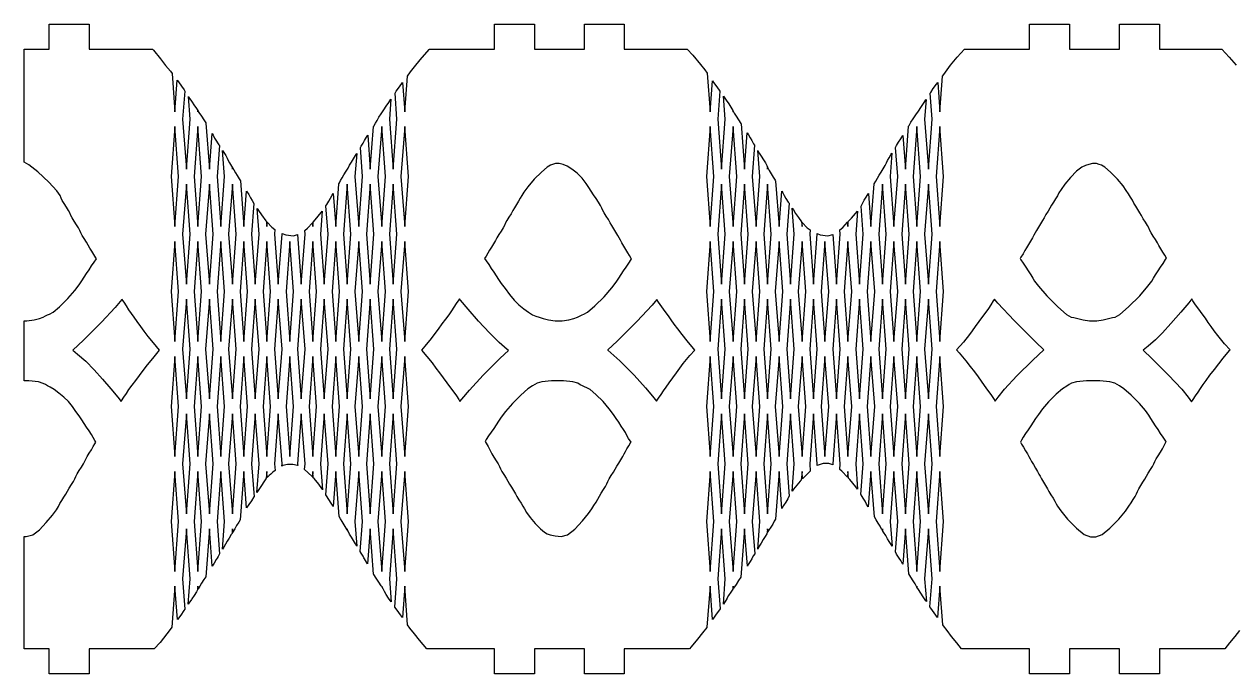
# Model space of a CAD drawing. Header units: millimetres. Extents: x 0 to 428, y -5 to 125.
# Drawn here: x 0 to 242.5, y -5 to 125 of the extents above; entities that cross this region are included whole.
import ezdxf

# ---------------------------------------------------------------- set-up
doc = ezdxf.new("R2010")
doc.units = ezdxf.units.MM

msp = doc.modelspace()

# ---------------------------------------------------------------- linework, layer by layer
at = {"color": 0}
for points in [[(243.25, 3.65), (242.3, 2.45), (241.27, 1.16), (240.31, 0), (227.25, 0), (227.25, -5), (219.25, -5), (219.25, 0), (209.25, 0), (209.25, -5), (201.25, -5), (201.25, 0), (187.64, 0), (186.67, 1.17), (185.62, 2.48), (184.72, 3.64), (184, 4.6), (183.86, 4.79), (183.29, 12.5), (182.82, 6.28), (182.81, 6.29), (182.13, 7.22), (181.48, 8.12), (181.31, 8.37), (181.74, 14), (180.99, 24), (180.24, 14), (180.58, 9.47), (180.47, 9.63), (179.97, 10.38), (179.45, 11.15), (178.98, 11.87), (178.7, 12.35), (178.69, 12.5), (178.68, 12.39), (178.62, 12.48), (178.33, 13.02), (177.97, 13.63), (177.49, 14.36), (177.06, 14.99), (176.39, 24), (175.86, 16.96), (175.82, 17.03), (175.44, 17.66), (175.15, 18.11), (175.15, 18.11), (175.01, 18.34), (174.63, 18.97), (174.38, 19.42), (174.84, 25.5), (174.09, 35.5), (173.34, 25.5), (173.71, 20.53), (173.51, 20.84), (173.13, 21.47), (172.82, 22.03), (172.44, 22.66), (172.01, 23.34), (171.81, 23.67), (171.79, 24), (171.77, 23.75), (171.63, 23.97), (171.32, 24.53), (170.94, 25.16), (170.51, 25.84), (170.17, 26.41), (169.49, 35.5), (168.96, 28.43), (168.63, 28.97), (168.32, 29.53), (167.96, 30.14), (167.54, 30.8), (167.48, 30.91), (167.94, 37), (167.19, 47), (166.44, 37), (166.82, 31.92), (166.45, 32.44), (165.25, 33.89), (164.99, 34.16), (164.89, 35.5), (164.8, 34.36), (163.69, 35.52), (163.25, 35.87), (163.34, 37), (162.59, 47), (161.84, 37), (161.85, 36.8), (161.05, 37.1), (159.94, 37.11), (158.71, 36.66), (158.74, 37), (157.99, 47), (157.24, 37), (157.34, 35.56), (157.12, 35.38), (155.8, 34), (155.69, 35.5), (155.55, 33.75), (155.34, 33.53), (153.97, 31.92), (153.73, 31.56), (154.14, 37), (153.39, 47), (152.64, 37), (153.12, 30.56), (153.07, 30.47), (152.83, 29.98), (152.45, 29.35), (152.01, 28.66), (151.64, 28.05), (151.09, 35.5), (150.37, 25.92), (150.13, 25.53), (149.82, 24.97), (149.44, 24.34), (149.01, 23.66), (148.83, 23.37), (148.79, 24), (148.72, 23.18), (148.63, 23.03), (148.32, 22.47), (147.94, 21.84), (147.51, 21.16), (147.13, 20.53), (146.82, 19.97), (147.24, 25.5), (146.49, 35.5), (145.74, 25.5), (146.22, 19), (146.01, 18.66), (145.74, 18.21), (145.74, 18.21), (145.63, 18.03), (145.32, 17.47), (144.94, 16.84), (144.75, 16.53), (144.19, 24), (143.46, 14.36), (143, 13.65), (142.49, 12.89), (141.96, 12.11), (141.92, 12.05), (141.89, 12.5), (141.84, 11.93), (141.45, 11.35), (140.99, 10.64), (140.65, 10.05), (140.62, 10), (140.62, 10), (140.32, 9.47), (139.95, 8.92), (140.34, 14), (139.59, 24), (138.84, 14), (139.29, 7.99), (139.16, 7.81), (138.51, 6.91), (137.96, 6.11), (137.78, 5.86), (137.29, 12.5), (136.67, 4.33), (136.64, 4.29), (135.78, 3.18), (134.76, 1.91), (133.52, 0.4), (133.18, 0), (120.12, 0), (120.12, -5), (112.12, -5), (112.12, 0), (102.12, 0), (102.12, -5), (94.12, -5), (94.12, 0), (80.56, 0), (79.12, 1.72), (78.11, 3), (77.22, 4.13), (76.74, 4.78), (76.16, 12.5), (75.69, 6.25), (75.31, 6.79), (74.63, 7.72), (74.19, 8.33), (74.61, 14), (73.86, 24), (73.11, 14), (73.46, 9.38), (73.44, 9.41), (72.94, 10.16), (72.48, 10.87), (72.12, 11.48), (71.83, 12.02), (71.56, 12.47), (71.56, 12.5), (71.56, 12.48), (71.47, 12.63), (70.99, 13.36), (70.46, 14.14), (69.98, 14.87), (69.94, 14.94), (69.26, 24), (68.74, 16.98), (68.51, 17.34), (68.13, 17.97), (68.01, 18.18), (67.82, 18.53), (67.44, 19.16), (67.26, 19.45), (67.71, 25.5), (66.96, 35.5), (66.21, 25.5), (66.58, 20.56), (66.32, 21.03), (65.94, 21.66), (65.51, 22.34), (65.13, 22.97), (64.82, 23.53), (64.68, 23.76), (64.66, 24), (64.65, 23.82), (64.44, 24.16), (64.01, 24.84), (63.63, 25.47), (63.32, 26.03), (63.04, 26.5), (62.36, 35.5), (61.84, 28.5), (61.83, 28.52), (61.47, 29.13), (61, 29.85), (60.48, 30.62), (60.35, 30.82), (60.81, 37), (60.06, 47), (59.31, 37), (59.7, 31.83), (59.56, 32.05), (58.97, 32.92), (58.01, 34.09), (57.86, 34.24), (57.76, 35.5), (57.68, 34.42), (56.79, 35.31), (56.13, 35.85), (56.21, 37), (55.46, 47), (54.71, 37), (54.74, 36.68), (54.67, 36.7), (53.8, 36.88), (52.7, 36.9), (51.74, 36.67), (51.58, 36.58), (51.61, 37), (50.86, 47), (50.11, 37), (50.21, 35.7), (49.74, 35.35), (49.34, 34.98), (49.05, 34.67), (48.74, 34.39), (48.65, 34.29), (48.56, 35.5), (48.46, 34.08), (48.38, 34), (47.96, 33.4), (47.49, 32.66), (46.98, 31.88), (46.58, 31.28), (47.01, 37), (46.26, 47), (45.51, 37), (46.01, 30.42), (45.98, 30.38), (45.47, 29.62), (44.95, 28.85), (44.51, 28.18), (43.96, 35.5), (43.24, 25.82), (42.95, 25.35), (42.51, 24.66), (42.13, 24.03), (41.82, 23.47), (41.71, 23.3), (41.66, 24), (41.59, 23.09), (41.44, 22.84), (41.01, 22.16), (40.63, 21.53), (40.32, 20.97), (39.94, 20.34), (39.7, 19.95), (40.11, 25.5), (39.36, 35.5), (38.61, 25.5), (39.1, 18.98), (38.82, 18.47), (38.62, 18.14), (38.44, 17.84), (38.01, 17.16), (37.63, 16.53), (37.62, 16.52), (37.06, 24), (36.34, 14.42), (35.96, 13.86), (35.48, 13.13), (35.12, 12.52), (34.83, 11.98), (34.8, 11.94), (34.76, 12.5), (34.71, 11.77), (34.47, 11.37), (34, 10.65), (33.56, 10), (33.48, 9.88), (32.98, 9.13), (32.83, 8.9), (33.21, 14), (32.46, 24), (31.71, 14), (32.17, 7.91), (31.98, 7.63), (31.35, 6.75), (30.66, 5.83), (30.16, 12.5), (29.55, 4.33), (29.21, 3.86), (28.57, 2.96), (27.19, 1.29), (25.98, 0), (13, 0), (13, -5), (5, -5), (5, 0), (0, 0), (0, 22.5), (0.4, 22.46), (1.75, 22.8), (3.05, 23.79), (4.42, 25.28), (5.63, 26.75), (6.43, 27.82), (6.85, 28.51), (7.15, 29.05), (7.51, 29.66), (7.94, 30.34), (8.32, 30.97), (8.63, 31.53), (9.01, 32.16), (9.45, 32.85), (9.85, 33.49), (10.12, 34.02), (10.33, 34.48), (10.6, 35), (11, 35.65), (11.45, 36.35), (11.85, 37), (12.12, 37.52), (12.33, 37.98), (12.61, 38.51), (13, 39.15), (13.44, 39.84), (13.82, 40.47), (14.13, 41.03), (14.33, 41.36), (14.12, 41.71), (13.83, 42.26), (13.47, 42.87), (13, 43.59), (12.48, 44.35), (11.98, 45.1), (11.5, 45.84), (10.98, 46.61), (10.36, 47.49), (9.65, 48.48), (8.86, 49.48), (7.96, 50.38), (6.95, 51.18), (5.98, 51.87), (5.22, 52.36), (4.69, 52.66), (4.28, 52.87), (3.81, 53.12), (2.83, 53.41), (0.93, 53.61), (0, 53.61), (0, 65.62), (0.55, 65.62), (2.01, 65.83), (3.06, 66.11), (3.76, 66.38), (4.28, 66.64), (4.69, 66.83), (5.08, 66.97), (5.77, 67.37), (7.06, 68.46), (8.72, 70.12), (10.11, 71.71), (10.97, 72.85), (11.51, 73.66), (11.99, 74.39), (12.48, 75.13), (12.97, 75.87), (13.47, 76.62), (13.98, 77.38), (14.44, 78.06), (14.32, 78.27), (13.94, 78.89), (13.51, 79.58), (13.13, 80.2), (12.82, 80.77), (12.44, 81.39), (12, 82.09), (11.61, 82.73), (11.33, 83.25), (11.12, 83.72), (10.85, 84.24), (10.45, 84.88), (10, 85.59), (9.6, 86.23), (9.33, 86.75), (9.12, 87.22), (8.85, 87.74), (8.45, 88.38), (8, 89.09), (7.62, 89.72), (7.38, 90.2), (7.17, 90.69), (6.5, 91.66), (4.93, 93.41), (2.75, 95.47), (0.93, 96.88), (0, 97.37), (0, 120), (5, 120), (5, 125), (13, 125), (13, 120), (25.65, 120), (25.85, 119.78), (27.3, 118.05), (28.31, 116.77), (29.25, 115.59), (29.59, 115.15), (30.16, 107.5), (30.63, 113.78), (30.88, 113.46), (31.48, 112.6), (32, 111.84), (32.13, 111.63), (31.71, 106), (32.46, 96), (33.21, 106), (32.87, 110.51), (32.97, 110.36), (33.47, 109.61), (33.6, 109.43), (33.97, 108.86), (34.47, 108.11), (34.75, 107.71), (34.76, 107.5), (34.77, 107.66), (34.98, 107.35), (35.5, 106.58), (35.97, 105.87), (36.33, 105.26), (36.37, 105.17), (37.06, 96), (37.6, 103.14), (37.82, 102.77), (38.12, 102.21), (38.48, 101.6), (38.7, 101.27), (38.96, 100.88), (39.08, 100.7), (38.61, 94.5), (39.36, 84.5), (40.11, 94.5), (39.72, 99.75), (39.98, 99.36), (40.35, 98.73), (40.62, 98.22), (40.83, 97.75), (41.11, 97.23), (41.5, 96.59), (41.63, 96.38), (41.66, 96), (41.68, 96.3), (41.94, 95.89), (42.32, 95.27), (42.63, 94.7), (43.01, 94.08), (43.28, 93.66), (43.96, 84.5), (44.49, 91.6), (44.51, 91.58), (44.94, 90.89), (45.32, 90.27), (45.63, 89.71), (45.97, 89.13), (45.51, 83), (46.26, 73), (47.01, 83), (46.63, 88.09), (46.89, 87.69), (47.48, 86.82), (48.37, 85.67), (48.48, 85.55), (48.56, 84.5), (48.63, 85.39), (49.54, 84.41), (50.18, 83.93), (50.11, 83), (50.86, 73), (51.61, 83), (51.6, 83.14), (52.36, 82.85), (53.87, 82.67), (54.72, 82.9), (55.46, 73), (56.21, 83), (56.16, 83.75), (56.72, 84.2), (57.71, 85.26), (57.76, 84.5), (57.83, 85.39), (58.25, 85.85), (59.45, 87.3), (59.66, 87.59), (59.31, 83), (60.06, 73), (60.81, 83), (60.39, 88.68), (60.54, 88.93), (60.96, 89.6), (61.32, 90.21), (61.63, 90.77), (61.86, 91.15), (62.36, 84.5), (63, 93.03), (63.12, 93.25), (63.33, 93.72), (63.61, 94.24), (64, 94.88), (64.44, 95.58), (64.82, 96.2), (65.13, 96.77), (65.51, 97.39), (65.94, 98.08), (66.32, 98.7), (66.56, 99.14), (66.21, 94.5), (66.96, 84.5), (67.71, 94.5), (67.28, 100.31), (67.44, 100.58), (67.82, 101.2), (68.12, 101.76), (68.48, 102.37), (68.75, 102.78), (69.26, 96), (69.9, 104.5), (69.97, 104.61), (70.33, 105.21), (70.62, 105.76), (70.98, 106.37), (71.45, 107.08), (71.97, 107.85), (72.48, 108.61), (72.98, 109.36), (73.41, 110.02), (73.11, 106), (73.86, 96), (74.61, 106), (74.22, 111.23), (74.47, 111.61), (75.1, 112.48), (75.73, 113.33), (76.16, 107.5), (76.7, 114.62), (77.31, 115.44), (78.09, 116.47), (79.26, 117.89), (81.03, 119.93), (81.09, 120), (94.12, 120), (94.12, 125), (102.12, 125), (102.12, 120), (112.12, 120), (112.12, 125), (120.12, 125), (120.12, 120), (132.72, 120), (133.85, 118.79), (135.38, 116.97), (136.21, 115.87), (136.71, 115.19), (137.29, 107.5), (137.75, 113.7), (138, 113.33), (138.63, 112.46), (139.26, 111.6), (138.84, 106), (139.59, 96), (140.34, 106), (139.99, 110.58), (140.51, 109.83), (141.01, 109.08), (141.47, 108.37), (141.83, 107.76), (141.87, 107.67), (141.89, 107.5), (141.9, 107.63), (142.12, 107.21), (142.48, 106.6), (142.95, 105.89), (143.47, 105.12), (143.51, 105.06), (144.19, 96), (144.73, 103.24), (144.97, 102.87), (145.33, 102.26), (145.63, 101.7), (146.01, 101.08), (146.21, 100.77), (145.74, 94.5), (146.49, 84.5), (147.24, 94.5), (146.84, 99.72), (147.13, 99.2), (147.51, 98.58), (147.95, 97.88), (148.35, 97.24), (148.62, 96.72), (148.75, 96.42), (148.79, 96), (148.81, 96.31), (148.83, 96.25), (149.11, 95.73), (149.5, 95.09), (149.94, 94.39), (150.32, 93.77), (150.4, 93.62), (151.09, 84.5), (151.62, 91.6), (151.82, 91.27), (152.12, 90.71), (152.48, 90.1), (152.95, 89.38), (153.1, 89.17), (152.64, 83), (153.39, 73), (154.14, 83), (153.75, 88.2), (153.96, 87.88), (154.42, 87.15), (154.97, 86.33), (155.61, 85.47), (155.69, 84.5), (155.75, 85.29), (156.69, 84.26), (157.3, 83.83), (157.24, 83), (157.99, 73), (158.74, 83), (158.73, 83.09), (159.32, 82.86), (160.84, 82.65), (161.84, 82.93), (162.59, 73), (163.34, 83), (163.27, 83.86), (163.87, 84.35), (164.82, 85.36), (164.89, 84.5), (164.96, 85.51), (165.62, 86.21), (166.78, 87.59), (166.44, 83), (167.19, 73), (167.94, 83), (167.52, 88.59), (167.63, 88.75), (167.88, 89.26), (168.12, 89.76), (168.5, 90.39), (168.94, 91.08), (168.99, 91.15), (169.49, 84.5), (170.13, 93.08), (170.44, 93.58), (170.82, 94.2), (171.13, 94.77), (171.51, 95.39), (171.95, 96.09), (172.35, 96.73), (172.62, 97.25), (172.83, 97.72), (173.11, 98.24), (173.5, 98.88), (173.69, 99.18), (173.34, 94.5), (174.09, 84.5), (174.84, 94.5), (174.4, 100.35), (174.62, 100.76), (174.98, 101.37), (175.46, 102.09), (175.88, 102.72), (176.39, 96), (177.03, 104.58), (177.12, 104.76), (177.48, 105.37), (177.95, 106.08), (178.47, 106.85), (178.98, 107.61), (179.48, 108.36), (179.98, 109.11), (180.48, 109.86), (180.53, 109.94), (180.24, 106), (180.99, 96), (181.74, 106), (181.35, 111.18), (181.45, 111.34), (181.97, 112.11), (182.6, 112.98), (182.85, 113.32), (183.29, 107.5), (183.82, 114.61), (184.09, 114.97), (184.75, 115.88), (185.41, 116.81), (186.76, 118.44), (188.21, 120), (201.25, 120), (201.25, 125), (209.25, 125), (209.25, 120), (219.25, 120), (219.25, 125), (227.25, 125), (227.25, 120), (239.74, 120), (241.19, 118.44), (242.57, 116.78)], [(30.16, 84.5), (30.91, 94.5), (30.16, 104.5), (29.41, 94.5), (30.16, 84.5)], [(34.76, 84.5), (35.51, 94.5), (34.76, 104.5), (34.01, 94.5), (34.76, 84.5)], [(71.56, 84.5), (72.31, 94.5), (71.56, 104.5), (70.81, 94.5), (71.56, 84.5)], [(76.91, 94.5), (76.16, 104.5), (75.41, 94.5), (76.16, 84.5), (76.91, 94.5)], [(136.54, 94.5), (137.29, 84.5), (138.04, 94.5), (137.29, 104.5), (136.54, 94.5)], [(141.14, 94.5), (141.89, 84.5), (142.64, 94.5), (141.89, 104.5), (141.14, 94.5)], [(177.94, 94.5), (178.69, 84.5), (179.44, 94.5), (178.69, 104.5), (177.94, 94.5)], [(183.29, 84.5), (184.04, 94.5), (183.29, 104.5), (182.54, 94.5), (183.29, 84.5)], [(112.77, 67.38), (114.21, 68.61), (116.07, 70.47), (117.6, 72.21), (118.49, 73.38), (119.02, 74.17), (119.49, 74.89), (119.98, 75.63), (120.48, 76.38), (121, 77.15), (121.48, 77.88), (121.55, 78), (121.51, 78.08), (121.13, 78.7), (120.82, 79.27), (120.44, 79.89), (120, 80.59), (119.61, 81.23), (119.33, 81.75), (119.12, 82.22), (118.85, 82.74), (118.45, 83.38), (118.01, 84.08), (117.63, 84.7), (117.32, 85.27), (116.94, 85.89), (116.5, 86.59), (116.11, 87.23), (115.83, 87.75), (115.62, 88.22), (115.35, 88.73), (114.98, 89.36), (114.5, 90.09), (113.98, 90.86), (113.49, 91.59), (113.03, 92.32), (112.49, 93.15), (111.69, 94.16), (110.66, 95.2), (109.62, 96.02), (108.68, 96.56), (107.85, 96.93), (107.06, 97.13), (106.33, 97.11), (105.77, 96.95), (105.32, 96.76), (104.68, 96.37), (103.54, 95.42), (102.08, 93.96), (100.81, 92.49), (100.02, 91.42), (99.6, 90.73), (99.3, 90.18), (98.94, 89.57), (98.51, 88.89), (98.13, 88.27), (97.82, 87.7), (97.44, 87.08), (97, 86.38), (96.61, 85.74), (96.33, 85.22), (96.12, 84.75), (95.85, 84.23), (95.45, 83.59), (95.01, 82.89), (94.63, 82.27), (94.32, 81.7), (93.94, 81.08), (93.51, 80.39), (93.13, 79.77), (92.82, 79.2), (92.44, 78.58), (92.15, 78.11), (92.45, 77.65), (92.97, 76.88), (93.48, 76.12), (93.98, 75.37), (94.46, 74.64), (94.93, 73.93), (95.48, 73.12), (96.24, 72.1), (97.15, 70.9), (98.08, 69.76), (99.02, 68.83), (100, 68.04), (100.95, 67.37), (101.72, 66.87), (102.38, 66.58), (103.07, 66.36), (103.91, 66.11), (104.96, 65.83), (106.26, 65.62), (107.7, 65.62), (109.01, 65.83), (110.03, 66.11), (110.75, 66.38), (111.28, 66.64), (111.68, 66.82), (112.05, 66.94), (112.77, 67.38)], [(225.69, 73.58), (226.04, 74.2), (226.46, 74.86), (226.97, 75.62), (227.48, 76.37), (227.97, 77.12), (228.48, 77.88), (228.66, 78.15), (228.63, 78.2), (228.32, 78.77), (227.94, 79.39), (227.51, 80.08), (227.13, 80.7), (226.82, 81.27), (226.44, 81.89), (226, 82.59), (225.61, 83.23), (225.33, 83.75), (225.12, 84.22), (224.85, 84.74), (224.45, 85.38), (224.01, 86.08), (223.63, 86.7), (223.32, 87.27), (222.94, 87.89), (222.51, 88.58), (222.13, 89.2), (221.82, 89.76), (221.46, 90.37), (221.03, 91.05), (220.6, 91.75), (219.97, 92.67), (218.86, 93.98), (217.44, 95.4), (216.28, 96.36), (215.63, 96.76), (215.19, 96.95), (214.61, 97.1), (213.87, 97.1), (213.12, 96.94), (212.44, 96.73), (211.69, 96.37), (210.66, 95.57), (209.42, 94.32), (208.3, 92.99), (207.54, 91.94), (207.11, 91.24), (206.8, 90.68), (206.44, 90.07), (206.01, 89.39), (205.63, 88.77), (205.32, 88.2), (204.94, 87.58), (204.51, 86.89), (204.13, 86.27), (203.82, 85.7), (203.44, 85.08), (203, 84.38), (202.61, 83.74), (202.33, 83.22), (202.12, 82.75), (201.85, 82.23), (201.45, 81.59), (201.01, 80.89), (200.63, 80.27), (200.32, 79.7), (199.94, 79.08), (199.51, 78.39), (199.34, 78.11), (199.48, 77.87), (199.95, 77.15), (200.47, 76.38), (200.98, 75.62), (201.49, 74.86), (201.91, 74.2), (202.26, 73.58), (203.01, 72.55), (204.67, 70.67), (206.9, 68.43), (208.65, 66.9), (209.55, 66.39), (210.13, 66.3), (210.9, 66.13), (211.96, 65.83), (213.26, 65.62), (214.69, 65.62), (216, 65.83), (217.05, 66.13), (217.82, 66.3), (218.4, 66.39), (219.3, 66.9), (221.06, 68.43), (223.28, 70.67), (224.94, 72.55), (225.69, 73.58)], [(32.46, 73), (33.21, 83), (32.46, 93), (31.71, 83), (32.46, 73)], [(37.81, 83), (37.06, 93), (36.31, 83), (37.06, 73), (37.81, 83)], [(42.41, 83), (41.66, 93), (40.91, 83), (41.66, 73), (42.41, 83)], [(64.66, 73), (65.41, 83), (64.66, 93), (63.91, 83), (64.66, 73)], [(69.26, 73), (70.01, 83), (69.26, 93), (68.51, 83), (69.26, 73)], [(73.86, 73), (74.61, 83), (73.86, 93), (73.11, 83), (73.86, 73)], [(138.84, 83), (139.59, 73), (140.34, 83), (139.59, 93), (138.84, 83)], [(144.19, 73), (144.94, 83), (144.19, 93), (143.44, 83), (144.19, 73)], [(148.79, 73), (149.54, 83), (148.79, 93), (148.04, 83), (148.79, 73)], [(171.04, 83), (171.79, 73), (172.54, 83), (171.79, 93), (171.04, 83)], [(175.64, 83), (176.39, 73), (177.14, 83), (176.39, 93), (175.64, 83)], [(180.24, 83), (180.99, 73), (181.74, 83), (180.99, 93), (180.24, 83)], [(30.91, 71.5), (30.16, 81.5), (29.41, 71.5), (30.16, 61.5), (30.91, 71.5)], [(34.76, 61.5), (35.51, 71.5), (34.76, 81.5), (34.01, 71.5), (34.76, 61.5)], [(40.11, 71.5), (39.36, 81.5), (38.61, 71.5), (39.36, 61.5), (40.11, 71.5)], [(43.96, 61.5), (44.71, 71.5), (43.96, 81.5), (43.21, 71.5), (43.96, 61.5)], [(49.31, 71.5), (48.56, 81.5), (47.81, 71.5), (48.56, 61.5), (49.31, 71.5)], [(53.91, 71.5), (53.16, 81.5), (52.41, 71.5), (53.16, 61.5), (53.91, 71.5)], [(58.51, 71.5), (57.76, 81.5), (57.01, 71.5), (57.76, 61.5), (58.51, 71.5)], [(62.36, 61.5), (63.11, 71.5), (62.36, 81.5), (61.61, 71.5), (62.36, 61.5)], [(67.71, 71.5), (66.96, 81.5), (66.21, 71.5), (66.96, 61.5), (67.71, 71.5)], [(72.31, 71.5), (71.56, 81.5), (70.81, 71.5), (71.56, 61.5), (72.31, 71.5)], [(76.16, 61.5), (76.91, 71.5), (76.16, 81.5), (75.41, 71.5), (76.16, 61.5)], [(137.29, 61.5), (138.04, 71.5), (137.29, 81.5), (136.54, 71.5), (137.29, 61.5)], [(141.14, 71.5), (141.89, 61.5), (142.64, 71.5), (141.89, 81.5), (141.14, 71.5)], [(146.49, 61.5), (147.24, 71.5), (146.49, 81.5), (145.74, 71.5), (146.49, 61.5)], [(150.34, 71.5), (151.09, 61.5), (151.84, 71.5), (151.09, 81.5), (150.34, 71.5)], [(155.69, 61.5), (156.44, 71.5), (155.69, 81.5), (154.94, 71.5), (155.69, 61.5)], [(160.29, 61.5), (161.04, 71.5), (160.29, 81.5), (159.54, 71.5), (160.29, 61.5)], [(164.89, 61.5), (165.64, 71.5), (164.89, 81.5), (164.14, 71.5), (164.89, 61.5)], [(168.74, 71.5), (169.49, 61.5), (170.24, 71.5), (169.49, 81.5), (168.74, 71.5)], [(174.09, 61.5), (174.84, 71.5), (174.09, 81.5), (173.34, 71.5), (174.09, 61.5)], [(178.69, 61.5), (179.44, 71.5), (178.69, 81.5), (177.94, 71.5), (178.69, 61.5)], [(182.54, 71.5), (183.29, 61.5), (184.04, 71.5), (183.29, 81.5), (182.54, 71.5)], [(22.6, 65.48), (21.98, 66.36), (21.45, 67.13), (20.97, 67.87), (20.48, 68.61), (19.98, 69.36), (19.57, 69.97), (19.55, 69.93), (18.22, 68.32), (15.45, 65.34), (11.85, 61.75), (9.7, 59.75), (10.67, 58.97), (12.3, 57.54), (13.98, 55.86), (15.69, 53.94), (17.35, 52), (18.74, 50.34), (19.41, 49.52), (19.48, 49.63), (19.97, 50.37), (20.45, 51.1), (20.97, 51.87), (21.6, 52.75), (22.32, 53.72), (23.07, 54.72), (23.82, 55.72), (24.65, 56.8), (25.72, 58.12), (27.1, 59.75), (25.86, 61.21), (24.81, 62.53), (24.03, 63.56), (23.31, 64.53), (22.6, 65.48)], [(32.46, 50), (33.21, 60), (32.46, 70), (31.71, 60), (32.46, 50)], [(37.06, 50), (37.81, 60), (37.06, 70), (36.31, 60), (37.06, 50)], [(41.66, 50), (42.41, 60), (41.66, 70), (40.91, 60), (41.66, 50)], [(46.26, 50), (47.01, 60), (46.26, 70), (45.51, 60), (46.26, 50)], [(50.86, 50), (51.61, 60), (50.86, 70), (50.11, 60), (50.86, 50)], [(55.46, 50), (56.21, 60), (55.46, 70), (54.71, 60), (55.46, 50)], [(60.06, 50), (60.81, 60), (60.06, 70), (59.31, 60), (60.06, 50)], [(64.66, 50), (65.41, 60), (64.66, 70), (63.91, 60), (64.66, 50)], [(69.26, 50), (70.01, 60), (69.26, 70), (68.51, 60), (69.26, 50)], [(74.61, 60), (73.86, 70), (73.11, 60), (73.86, 50), (74.61, 60)], [(82.42, 56.18), (83.12, 55.23), (83.85, 54.25), (84.62, 53.23), (85.35, 52.25), (85.98, 51.37), (86.5, 50.6), (86.98, 49.87), (87.22, 49.51), (87.58, 49.98), (89.11, 51.79), (91.88, 54.77), (95.25, 58.14), (96.93, 59.68), (96.65, 59.9), (95.05, 61.3), (93.13, 63.22), (90.96, 65.6), (88.87, 67.97), (87.33, 69.77), (87.11, 70.06), (86.97, 69.86), (86.47, 69.11), (85.98, 68.37), (85.5, 67.63), (84.98, 66.86), (84.35, 65.99), (83.62, 65.01), (82.87, 64), (82.18, 63.07), (81.49, 62.11), (80.22, 60.55), (79.52, 59.79), (80.59, 58.52), (81.64, 57.21), (82.42, 56.18)], [(129.49, 65.84), (128.95, 66.64), (128.32, 67.51), (127.62, 68.47), (126.96, 69.38), (126.61, 69.9), (125.7, 68.8), (122.63, 65.52), (118.66, 61.55), (116.8, 59.83), (116.84, 59.79), (119.23, 57.61), (122.06, 54.78), (124.38, 52.26), (125.79, 50.56), (126.58, 49.53), (126.98, 50.13), (127.47, 50.87), (127.95, 51.6), (128.47, 52.37), (129.1, 53.25), (129.83, 54.23), (130.59, 55.24), (131.25, 56.15), (131.91, 57.07), (133.26, 58.7), (134.25, 59.77), (133.96, 60.11), (132.7, 61.64), (131.67, 62.92), (130.81, 64.03), (130.09, 65), (129.49, 65.84)], [(138.84, 60), (139.59, 50), (140.34, 60), (139.59, 70), (138.84, 60)], [(143.44, 60), (144.19, 50), (144.94, 60), (144.19, 70), (143.44, 60)], [(148.04, 60), (148.79, 50), (149.54, 60), (148.79, 70), (148.04, 60)], [(152.64, 60), (153.39, 50), (154.14, 60), (153.39, 70), (152.64, 60)], [(157.24, 60), (157.99, 50), (158.74, 60), (157.99, 70), (157.24, 60)], [(161.84, 60), (162.59, 50), (163.34, 60), (162.59, 70), (161.84, 60)], [(166.44, 60), (167.19, 50), (167.94, 60), (167.19, 70), (166.44, 60)], [(171.04, 60), (171.79, 50), (172.54, 60), (171.79, 70), (171.04, 60)], [(175.64, 60), (176.39, 50), (177.14, 60), (176.39, 70), (175.64, 60)], [(180.99, 50), (181.74, 60), (180.99, 70), (180.24, 60), (180.99, 50)], [(191.53, 53.57), (192.14, 52.71), (192.82, 51.78), (193.47, 50.88), (194, 50.1), (194.37, 49.54), (194.96, 50.36), (196.24, 51.93), (198.72, 54.6), (201.88, 57.77), (204.12, 59.83), (202.47, 61.37), (198.13, 65.72), (194.91, 69.14), (194.22, 69.98), (193.97, 69.61), (193.48, 68.87), (193, 68.13), (192.48, 67.36), (191.85, 66.49), (191.11, 65.5), (190.33, 64.47), (189.73, 63.61), (189.25, 62.87), (188.03, 61.36), (186.61, 59.84), (187.18, 59.22), (188.51, 57.61), (189.36, 56.49), (190.2, 55.4), (190.94, 54.41), (191.53, 53.57)], [(238.9, 62.67), (238.22, 63.62), (237.6, 64.48), (237, 65.33), (236.45, 66.14), (235.82, 67.02), (235.13, 67.96), (234.48, 68.85), (233.94, 69.64), (233.7, 70.01), (233.09, 69.25), (231.5, 67.38), (229.53, 65.13), (227.82, 63.21), (226.45, 61.84), (224.99, 60.59), (223.96, 59.74), (225.72, 58.12), (229.06, 54.78), (231.69, 51.94), (233.02, 50.33), (233.67, 49.42), (233.98, 49.88), (234.48, 50.63), (234.97, 51.37), (235.45, 52.1), (235.97, 52.87), (236.57, 53.72), (237.33, 54.73), (238.23, 55.88), (239.13, 57.02), (239.98, 58.14), (241.26, 59.71), (241.37, 59.83), (240.26, 61.03), (238.9, 62.67)], [(30.16, 38.5), (30.91, 48.5), (30.16, 58.5), (29.41, 48.5), (30.16, 38.5)], [(35.51, 48.5), (34.76, 58.5), (34.01, 48.5), (34.76, 38.5), (35.51, 48.5)], [(40.11, 48.5), (39.36, 58.5), (38.61, 48.5), (39.36, 38.5), (40.11, 48.5)], [(43.96, 38.5), (44.71, 48.5), (43.96, 58.5), (43.21, 48.5), (43.96, 38.5)], [(48.56, 38.5), (49.31, 48.5), (48.56, 58.5), (47.81, 48.5), (48.56, 38.5)], [(53.91, 48.5), (53.16, 58.5), (52.41, 48.5), (53.16, 38.5), (53.91, 48.5)], [(57.76, 38.5), (58.51, 48.5), (57.76, 58.5), (57.01, 48.5), (57.76, 38.5)], [(62.36, 38.5), (63.11, 48.5), (62.36, 58.5), (61.61, 48.5), (62.36, 38.5)], [(67.71, 48.5), (66.96, 58.5), (66.21, 48.5), (66.96, 38.5), (67.71, 48.5)], [(71.56, 38.5), (72.31, 48.5), (71.56, 58.5), (70.81, 48.5), (71.56, 38.5)], [(76.16, 38.5), (76.91, 48.5), (76.16, 58.5), (75.41, 48.5), (76.16, 38.5)], [(136.54, 48.5), (137.29, 38.5), (138.04, 48.5), (137.29, 58.5), (136.54, 48.5)], [(141.89, 38.5), (142.64, 48.5), (141.89, 58.5), (141.14, 48.5), (141.89, 38.5)], [(146.49, 38.5), (147.24, 48.5), (146.49, 58.5), (145.74, 48.5), (146.49, 38.5)], [(150.34, 48.5), (151.09, 38.5), (151.84, 48.5), (151.09, 58.5), (150.34, 48.5)], [(154.94, 48.5), (155.69, 38.5), (156.44, 48.5), (155.69, 58.5), (154.94, 48.5)], [(160.29, 38.5), (161.04, 48.5), (160.29, 58.5), (159.54, 48.5), (160.29, 38.5)], [(164.14, 48.5), (164.89, 38.5), (165.64, 48.5), (164.89, 58.5), (164.14, 48.5)], [(168.74, 48.5), (169.49, 38.5), (170.24, 48.5), (169.49, 58.5), (168.74, 48.5)], [(174.09, 38.5), (174.84, 48.5), (174.09, 58.5), (173.34, 48.5), (174.09, 38.5)], [(177.94, 48.5), (178.69, 38.5), (179.44, 48.5), (178.69, 58.5), (177.94, 48.5)], [(182.54, 48.5), (183.29, 38.5), (184.04, 48.5), (183.29, 58.5), (182.54, 48.5)], [(99.39, 50.78), (97.71, 49.09), (96.33, 47.52), (95.49, 46.39), (94.94, 45.57), (94.46, 44.84), (93.97, 44.11), (93.47, 43.35), (92.95, 42.59), (92.48, 41.87), (92.25, 41.47), (92.45, 41.15), (92.85, 40.51), (93.12, 39.98), (93.33, 39.52), (93.6, 39), (94, 38.35), (94.45, 37.65), (94.85, 37), (95.12, 36.48), (95.33, 36.02), (95.61, 35.49), (96, 34.85), (96.44, 34.16), (96.82, 33.53), (97.13, 32.97), (97.51, 32.34), (97.94, 31.66), (98.32, 31.03), (98.63, 30.47), (99.01, 29.84), (99.44, 29.16), (99.8, 28.55), (100.11, 27.99), (100.57, 27.27), (101.3, 26.25), (102.28, 25.07), (103.34, 24.02), (104.17, 23.35), (104.69, 23.03), (105.28, 22.81), (106.26, 22.58), (107.49, 22.46), (108.75, 22.83), (110.19, 23.97), (111.75, 25.61), (112.95, 27.06), (113.62, 28.01), (114.04, 28.7), (114.46, 29.36), (114.82, 29.97), (115.13, 30.53), (115.51, 31.16), (115.95, 31.85), (116.35, 32.49), (116.62, 33.02), (116.83, 33.48), (117.11, 34.01), (117.5, 34.65), (117.94, 35.34), (118.32, 35.97), (118.63, 36.53), (119.01, 37.16), (119.45, 37.85), (119.85, 38.49), (120.12, 39.02), (120.33, 39.48), (120.61, 40.01), (121, 40.65), (121.44, 41.34), (121.46, 41.37), (121.46, 41.38), (120.98, 42.11), (120.62, 42.71), (120.33, 43.26), (119.97, 43.87), (119.51, 44.58), (119, 45.33), (118.5, 46.08), (117.94, 46.91), (117.12, 48.02), (115.87, 49.47), (114.42, 50.92), (113.26, 51.87), (112.61, 52.24), (112.18, 52.4), (111.74, 52.6), (111.3, 52.85), (110.81, 53.13), (109.83, 53.41), (107.93, 53.61), (105.52, 53.61), (103.63, 53.41), (102.66, 53.14), (102.2, 52.9), (101.71, 52.62), (100.83, 52.01), (99.39, 50.78)], [(203.83, 48.01), (203.01, 46.91), (202.45, 46.08), (201.96, 45.34), (201.47, 44.61), (200.97, 43.85), (200.45, 43.09), (199.98, 42.37), (199.62, 41.76), (199.41, 41.37), (199.63, 40.97), (200.01, 40.34), (200.45, 39.65), (200.85, 39.01), (201.12, 38.48), (201.33, 38.02), (201.6, 37.5), (202, 36.85), (202.45, 36.15), (202.85, 35.5), (203.12, 34.98), (203.33, 34.52), (203.61, 33.99), (204, 33.35), (204.44, 32.66), (204.82, 32.03), (205.13, 31.47), (205.51, 30.84), (205.95, 30.15), (206.33, 29.52), (206.57, 29.03), (206.82, 28.52), (207.47, 27.58), (208.84, 25.97), (210.62, 24.12), (212.2, 22.85), (213.43, 22.38), (214.52, 22.38), (215.75, 22.85), (217.33, 24.12), (219.1, 25.96), (220.45, 27.56), (221.14, 28.53), (221.55, 29.2), (221.97, 29.87), (222.35, 30.5), (222.62, 31.02), (222.83, 31.48), (223.11, 32.01), (223.5, 32.65), (223.94, 33.34), (224.32, 33.97), (224.63, 34.53), (225.01, 35.16), (225.45, 35.85), (225.85, 36.49), (226.12, 37.02), (226.33, 37.48), (226.6, 38), (227, 38.65), (227.45, 39.35), (227.85, 40), (228.12, 40.52), (228.33, 40.98), (228.58, 41.46), (228.5, 41.58), (227.98, 42.35), (227.47, 43.11), (226.98, 43.86), (226.47, 44.62), (225.97, 45.37), (225.52, 46.07), (225.11, 46.74), (224.47, 47.66), (223.24, 49.1), (221.58, 50.76), (220.13, 52), (219.24, 52.62), (218.76, 52.9), (218.32, 53.14), (217.32, 53.41), (215.28, 53.61), (212.67, 53.61), (210.63, 53.41), (209.64, 53.14), (209.18, 52.89), (208.69, 52.59), (207.84, 52.02), (206.54, 50.93), (205.06, 49.45), (203.83, 48.01)], [(32.46, 27), (33.21, 37), (32.46, 47), (31.71, 37), (32.46, 27)], [(37.81, 37), (37.06, 47), (36.31, 37), (37.06, 27), (37.81, 37)], [(41.66, 27), (42.41, 37), (41.66, 47), (40.91, 37), (41.66, 27)], [(65.41, 37), (64.66, 47), (63.91, 37), (64.66, 27), (65.41, 37)], [(69.26, 27), (70.01, 37), (69.26, 47), (68.51, 37), (69.26, 27)], [(74.61, 37), (73.86, 47), (73.11, 37), (73.86, 27), (74.61, 37)], [(138.84, 37), (139.59, 27), (140.34, 37), (139.59, 47), (138.84, 37)], [(144.19, 27), (144.94, 37), (144.19, 47), (143.44, 37), (144.19, 27)], [(148.04, 37), (148.79, 27), (149.54, 37), (148.79, 47), (148.04, 37)], [(171.79, 27), (172.54, 37), (171.79, 47), (171.04, 37), (171.79, 27)], [(175.64, 37), (176.39, 27), (177.14, 37), (176.39, 47), (175.64, 37)], [(180.99, 27), (181.74, 37), (180.99, 47), (180.24, 37), (180.99, 27)], [(30.16, 15.5), (30.91, 25.5), (30.16, 35.5), (29.41, 25.5), (30.16, 15.5)], [(34.76, 15.5), (35.51, 25.5), (34.76, 35.5), (34.01, 25.5), (34.76, 15.5)], [(72.31, 25.5), (71.56, 35.5), (70.81, 25.5), (71.56, 15.5), (72.31, 25.5)], [(76.16, 15.5), (76.91, 25.5), (76.16, 35.5), (75.41, 25.5), (76.16, 15.5)], [(136.54, 25.5), (137.29, 15.5), (138.04, 25.5), (137.29, 35.5), (136.54, 25.5)], [(141.14, 25.5), (141.89, 15.5), (142.64, 25.5), (141.89, 35.5), (141.14, 25.5)], [(178.69, 15.5), (179.44, 25.5), (178.69, 35.5), (177.94, 25.5), (178.69, 15.5)], [(182.54, 25.5), (183.29, 15.5), (184.04, 25.5), (183.29, 35.5), (182.54, 25.5)]]:
    msp.add_lwpolyline(points, dxfattribs=at)

doc.saveas('drawing.dxf')
